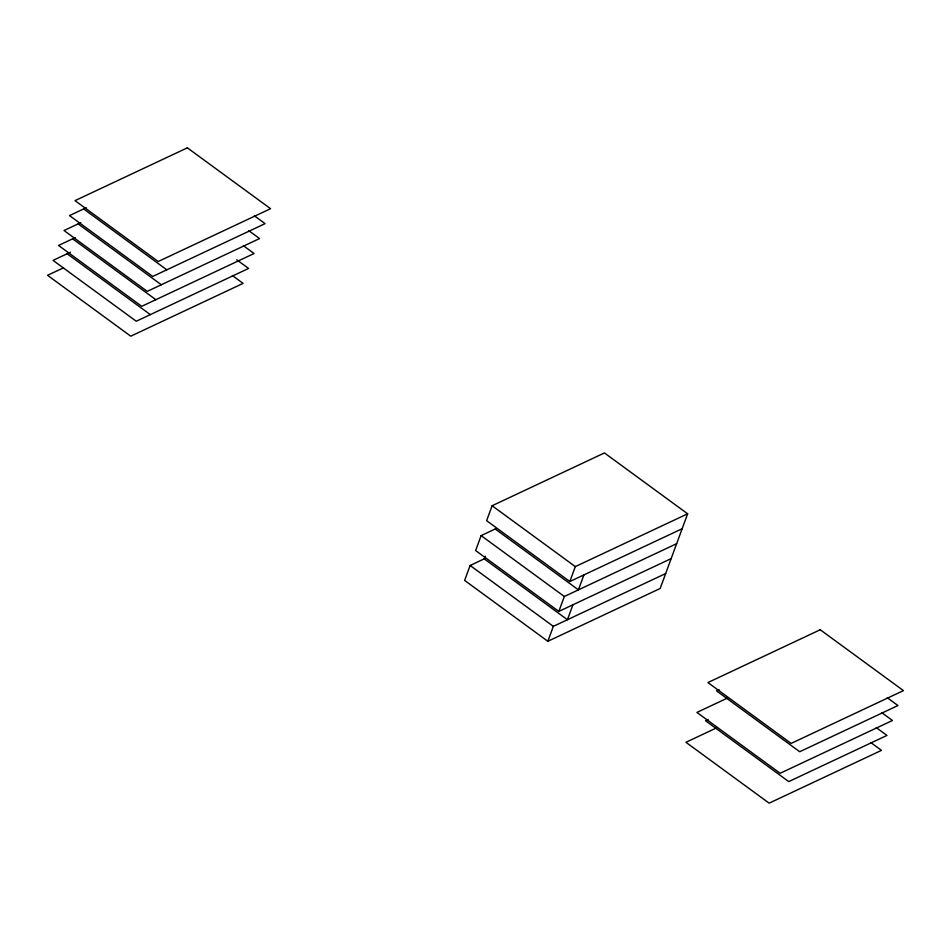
<?xml version="1.0" encoding="UTF-8"?>
<svg xmlns="http://www.w3.org/2000/svg" width="951" height="951" viewBox="0 0 951 951"><rect width="100%" height="100%" fill="white"/><g stroke="black" fill="none" stroke-linecap="round" stroke-linejoin="round"><path stroke-width="1.43" d="M484.844 558.57L470.127 565.476L464.635 580.419L547.847 641.283L660.172 588.479L687.644 513.802L604.444 452.938L492.119 505.742L486.615 520.673L569.827 581.536L682.152 528.732M495.828 528.697L481.123 535.615L475.631 550.546L558.831 611.41L671.156 558.606M485.224 556.145L484.225 558.855L567.438 619.719L572.93 604.788M547.847 641.283L553.339 626.352L665.664 573.548M558.831 611.41L564.335 596.479L676.66 543.675M569.827 581.536L575.319 566.606L687.644 513.802M583.914 574.915L578.422 589.858L495.209 528.982M86.244 207.722L69.53 215.58L152.742 276.444L265.067 223.64L254.369 215.818M80.752 222.653L64.038 230.511L147.239 291.375L259.564 238.57L248.877 230.748M75.248 237.595L58.546 245.453L141.747 306.317L254.072 253.513L243.373 245.691M70.433 252.217L53.042 260.384L136.255 321.248L248.58 268.444L236.692 259.754M63.598 267.778L47.55 275.315L130.762 336.19L243.087 283.386L232.389 275.552M719.134 689.63L716.519 690.866L799.72 751.73L897.958 705.547L887.259 697.725M727.681 697.963L696.928 712.43L780.129 773.294L892.454 720.489L881.755 712.668M708.138 719.503L705.523 720.739L788.736 781.603L886.962 735.42L876.263 727.598M716.685 727.836L685.933 742.303L769.145 803.167L881.47 750.363L870.771 742.541M492.119 505.742L575.319 566.606M83.629 208.947L166.829 269.822M78.125 223.889L161.337 284.753M481.123 535.615L564.335 596.479M72.633 238.82L155.845 299.684M67.141 253.762L150.341 314.626M470.127 565.476L553.339 626.352M187.347 147.833L75.022 200.637L158.235 261.501L270.56 208.697L187.347 147.833M820.237 629.752L707.913 682.556L791.125 743.42L903.45 690.616L820.237 629.752"/></g></svg>
